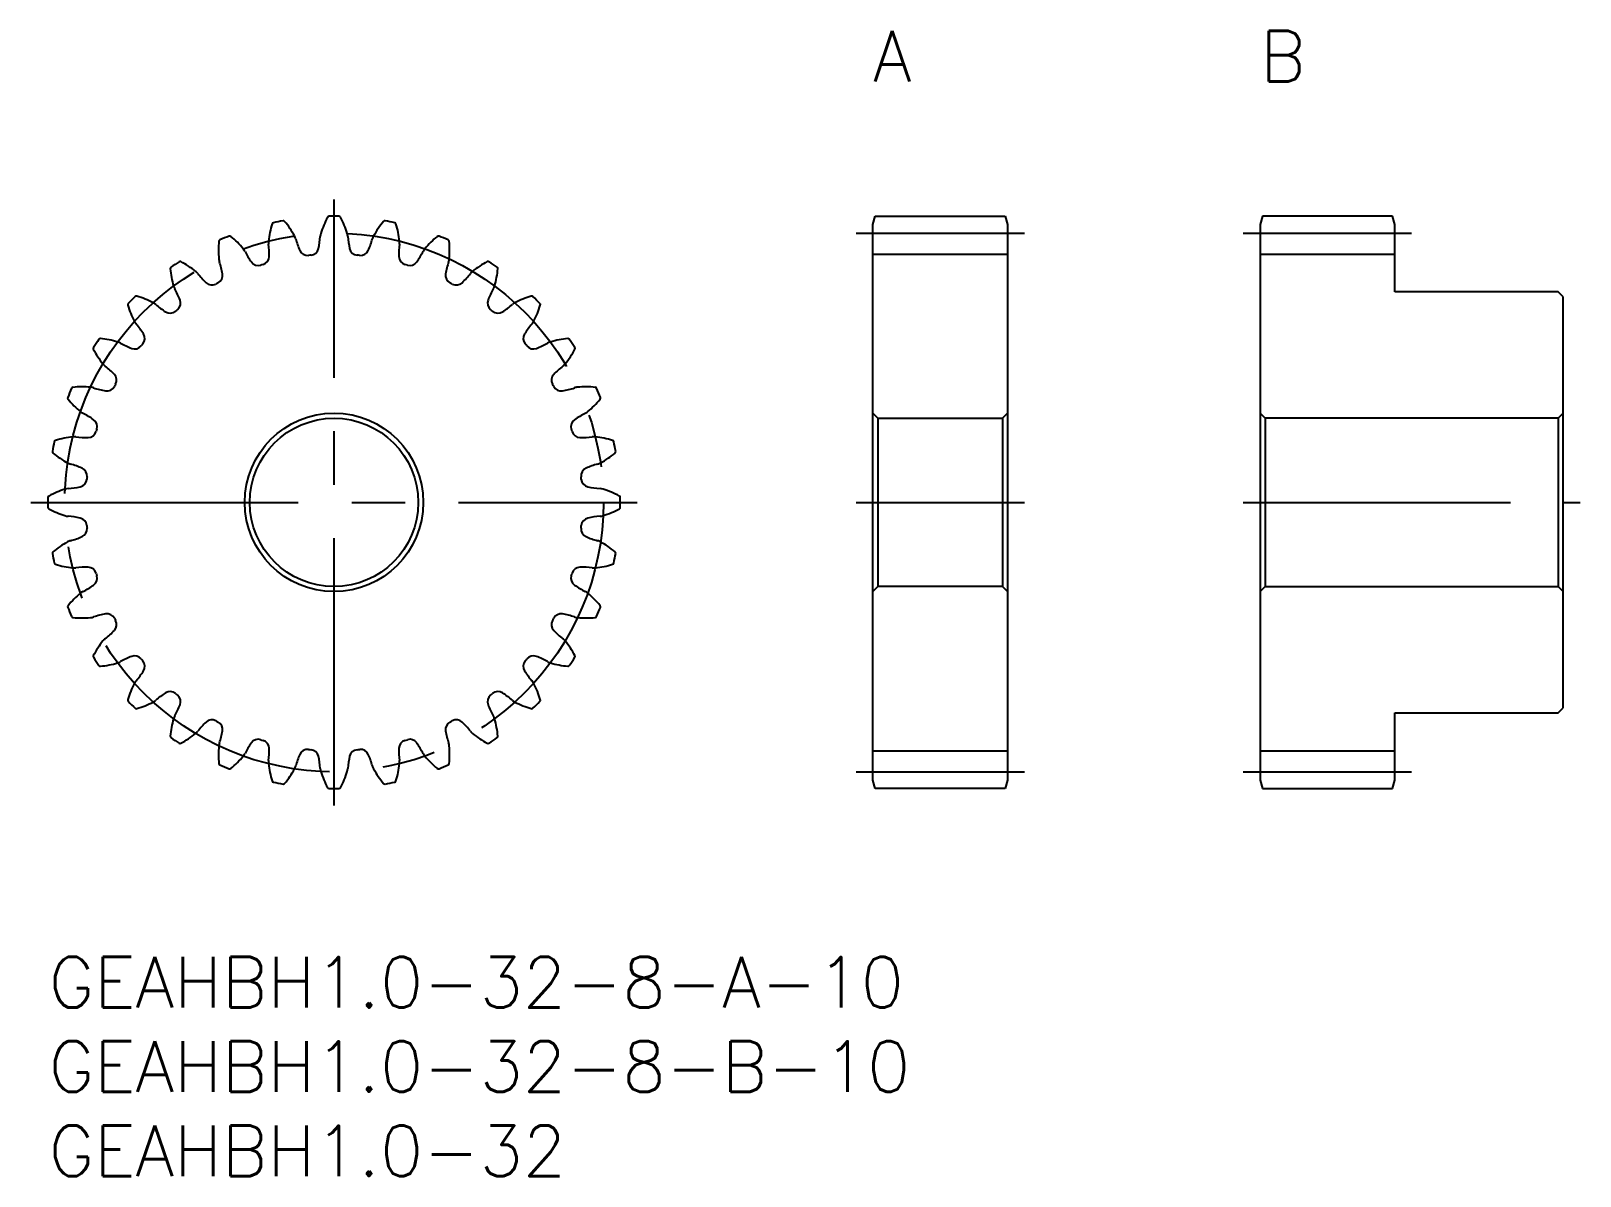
# Model space of a CAD drawing. Extents: x -1.1 to 90.9, y -13 to 55.
import ezdxf

# ---------------------------------------------------------------- set-up
doc = ezdxf.new("R2010")
doc.units = 0
doc.header["$LTSCALE"] = 0.5
doc.linetypes.add('CENTER', pattern=[50.8, 31.75, -6.35, 6.35, -6.35])
for name, color, linetype in [('MSM_CENTER', 1, 'CENTER'), ('MSM_CONTINUOUS', 7, 'CONTINUOUS'), ('MSM_PART_NUMBER', 7, 'CONTINUOUS')]:
    doc.layers.add(name, color=color, linetype=linetype)
doc.styles.get("Standard").update_dxf_attribs({"font": 'txt.shx', "height": 3, "bigfont": 'bigfont.shx'})

# ---------------------------------------------------------------- blocks, each defined once
blk = doc.blocks.new('*U4')
at = {"layer": 'MSM_PART_NUMBER'}
blk.add_text('GEAHBH1.0-32-8-A-10', height=3, dxfattribs=at).set_placement((0, -3))
blk = doc.blocks.new('*U5')
at = {"layer": 'MSM_PART_NUMBER'}
blk.add_text('GEAHBH1.0-32-8-B-10', height=3, dxfattribs=at).set_placement((0, -8))
blk = doc.blocks.new('*U8')
at = {"layer": 'MSM_PART_NUMBER'}
blk.add_text('GEAHBH1.0-32', height=3, dxfattribs=at).set_placement((0, -13.009))

msp = doc.modelspace()

# ---------------------------------------------------------------- linework, layer by layer
at = {"layer": 'MSM_CENTER'}
for p, q in [((16.945, 9), (16.945, 45)), ((47.945, 43), (57.945, 43)), ((70.945, 43), (80.945, 43)), ((-1.055, 27), (34.945, 27)), ((47.945, 27), (57.945, 27)), ((70.945, 27), (90.945, 27)), ((47.945, 11), (57.945, 11)), ((70.945, 11), (80.945, 11))]:
    msp.add_line(p, q, dxfattribs=at)
msp.add_circle((16.945, 27), 16, dxfattribs=at)
at = {"layer": 'MSM_CONTINUOUS'}
for p, q in [((48.945, 43.5), (49.079, 44)), ((48.945, 10.5), (48.945, 43.5)), ((49.079, 44), (56.811, 44)), ((56.811, 44), (56.945, 43.5)), ((56.945, 43.5), (56.945, 10.5)), ((72.079, 44), (71.945, 43.5)), ((71.945, 43.5), (71.945, 10.5)), ((79.811, 44), (72.079, 44)), ((79.945, 43.5), (79.811, 44)), ((79.945, 39.5), (79.945, 43.5)), ((48.945, 41.75), (56.945, 41.75)), ((71.945, 41.75), (79.945, 41.75)), ((89.645, 39.5), (79.945, 39.5)), ((89.945, 39.2), (89.645, 39.5)), ((89.945, 14.8), (89.945, 39.2)), ((48.945, 32.3), (49.245, 32)), ((56.645, 32), (56.945, 32.3)), ((72.245, 32), (71.945, 32.3)), ((89.945, 32.3), (89.645, 32)), ((49.245, 32), (49.245, 22)), ((49.245, 32), (56.645, 32)), ((56.645, 32), (56.645, 22)), ((72.245, 32), (72.245, 22)), ((89.645, 32), (72.245, 32)), ((89.645, 32), (89.645, 22)), ((49.245, 22), (48.945, 21.7)), ((56.645, 22), (49.245, 22)), ((56.945, 21.7), (56.645, 22)), ((71.945, 21.7), (72.245, 22)), ((72.245, 22), (89.645, 22)), ((89.645, 22), (89.945, 21.7)), ((89.645, 14.5), (89.945, 14.8)), ((79.945, 14.5), (89.645, 14.5)), ((79.945, 10.5), (79.945, 14.5)), ((48.945, 12.25), (56.945, 12.25)), ((71.945, 12.25), (79.945, 12.25)), ((49.079, 10), (48.945, 10.5)), ((56.945, 10.5), (56.811, 10)), ((71.945, 10.5), (72.079, 10)), ((79.811, 10), (79.945, 10.5)), ((56.811, 10), (49.079, 10)), ((72.079, 10), (79.811, 10))]:
    msp.add_line(p, q, dxfattribs=at)
for radius in [5.3, 5]:
    msp.add_circle((16.945, 27), radius, dxfattribs=at)
for centre, radius, start, end in [((18.362, 41.969), 5.333, 162.80447, 174.0625), ((13.363, 43.516), 0.1, 102.2381, 162.80447), ((16.945, 27), 17, 100.2619, 102.2381), ((13.934, 43.63), 0.1, 39.69553, 100.2619), ((9.908, 40.287), 5.333, 28.4375, 39.69553), ((21.255, 41.405), 5.333, 151.55447, 162.8125), ((16.654, 43.897), 0.1, 90.9881, 151.55447), ((16.945, 27), 17, 89.0119, 90.9881), ((17.237, 43.897), 0.1, 28.44554, 89.0119), ((12.635, 41.405), 5.333, 17.1875, 28.44553), ((23.983, 40.287), 5.333, 140.30447, 151.5625), ((19.956, 43.63), 0.1, 79.7381, 140.30447), ((16.945, 27), 17, 77.7619, 79.7381), ((20.527, 43.516), 0.1, 17.19553, 77.7619), ((15.528, 41.969), 5.333, 5.9375, 17.19553), ((15.415, 41.958), 5.333, 174.05447, 185.3125), ((10.209, 42.5), 0.1, 113.4881, 174.05447), ((16.945, 27), 17, 111.5119, 113.4881), ((10.748, 42.723), 0.1, 50.94553, 111.5119), ((7.451, 38.659), 5.333, 39.6875, 50.94553), ((13.875, 42.435), 0.822, 174.0625, 187.11709), ((8.174, 41.727), 4.923, 358.56448, 7.07468), ((13.875, 42.435), 0.822, 15.38291, 28.4375), ((19.413, 43.963), 4.923, 195.42532, 203.93552), ((11.215, 43.156), 4.923, 347.31448, 355.82468), ((16.945, 42.738), 0.822, 162.8125, 175.86709), ((16.945, 42.738), 0.822, 4.13291, 17.18751), ((22.675, 43.156), 4.923, 184.17532, 192.68552), ((14.477, 43.963), 4.923, 336.06448, 344.57468), ((20.015, 42.435), 0.822, 151.56249, 164.61709), ((25.716, 41.727), 4.923, 172.92532, 181.43552), ((20.015, 42.435), 0.822, 352.88291, 5.93751), ((26.44, 38.659), 5.333, 129.05447, 140.3125), ((23.142, 42.723), 0.1, 68.4881, 129.05447), ((16.945, 27), 17, 66.5119, 68.4881), ((23.681, 42.5), 0.1, 5.94554, 66.5119), ((18.476, 41.958), 5.333, 354.6875, 5.94553), ((10.922, 41.54), 0.822, 185.31249, 198.36709), ((10.922, 41.54), 0.822, 26.63291, 39.6875), ((16.056, 44.118), 4.923, 206.67532, 215.18552), ((12.595, 41.617), 0.5, 286.57224, 358.56448), ((15.37, 42.168), 0.5, 203.93552, 275.92776), ((16.945, 27), 14.75, 95.32224, 95.92776), ((15.531, 42.184), 0.5, 275.32224, 347.31448), ((18.36, 42.184), 0.5, 192.68553, 264.67776), ((16.945, 27), 14.75, 84.07224, 84.67776), ((18.52, 42.168), 0.5, 264.07224, 336.06448), ((21.295, 41.617), 0.5, 181.43552, 253.42776), ((17.834, 44.118), 4.923, 324.81448, 333.32468), ((22.968, 41.54), 0.822, 140.31249, 153.36709), ((22.968, 41.54), 0.822, 341.63291, 354.68751), ((7.315, 40.888), 0.1, 124.7381, 185.30447), ((12.526, 41.372), 5.333, 185.30447, 196.5625), ((16.945, 27), 17, 122.7619, 124.7381), ((7.8, 41.212), 0.1, 62.19553, 122.7619), ((5.359, 36.583), 5.333, 50.9375, 62.19553), ((8.202, 40.086), 0.822, 37.88291, 50.9375), ((12.734, 43.616), 4.923, 217.92532, 226.43552), ((9.827, 40.487), 0.5, 297.82224, 9.81448), ((5.469, 39.733), 4.923, 9.81448, 18.32468), ((12.441, 41.57), 0.5, 215.18553, 287.17777), ((16.945, 27), 14.75, 106.57224, 107.17776), ((16.945, 27), 14.75, 72.82224, 73.42776), ((21.449, 41.57), 0.5, 252.82224, 324.81449), ((24.063, 40.487), 0.5, 170.18552, 242.17776), ((28.421, 39.733), 4.923, 161.67532, 170.18552), ((21.157, 43.616), 4.923, 313.56448, 322.07468), ((25.689, 40.086), 0.822, 129.06249, 142.11709), ((28.532, 36.583), 5.333, 117.80447, 129.0625), ((26.091, 41.212), 0.1, 57.2381, 117.80447), ((16.945, 27), 17, 55.2619, 57.2381), ((21.364, 41.372), 5.333, 343.4375, 354.69553), ((26.575, 40.888), 0.1, 354.69553, 55.2619), ((8.202, 40.086), 0.822, 196.5625, 209.61709), ((3.206, 37.25), 4.923, 21.06448, 29.57468), ((9.685, 40.411), 0.5, 226.43552, 298.42776), ((16.945, 27), 14.75, 117.82224, 118.42776), ((16.945, 27), 14.75, 61.57224, 62.17776), ((24.205, 40.411), 0.5, 241.57224, 313.56449), ((30.685, 37.25), 4.923, 150.42532, 158.93552), ((25.689, 40.086), 0.822, 330.38291, 343.4375), ((4.791, 38.742), 0.1, 135.9881, 196.55447), ((9.807, 40.233), 5.333, 196.55447, 207.8125), ((16.945, 27), 17, 134.0119, 135.9881), ((5.203, 39.154), 0.1, 73.44553, 134.0119), ((3.712, 34.138), 5.333, 62.1875, 73.44553), ((5.817, 38.128), 0.822, 49.13291, 62.1875), ((9.573, 42.475), 4.923, 229.17532, 237.68552), ((7.333, 38.839), 0.5, 309.07224, 21.06448), ((26.557, 38.839), 0.5, 158.93552, 230.92776), ((24.317, 42.475), 4.923, 302.31448, 310.82468), ((28.073, 38.128), 0.822, 117.81249, 130.86709), ((30.178, 34.138), 5.333, 106.55447, 117.8125), ((28.687, 39.154), 0.1, 45.9881, 106.55447), ((16.945, 27), 17, 44.0119, 45.9881), ((24.083, 40.233), 5.333, 332.1875, 343.44553), ((29.1, 38.742), 0.1, 343.44553, 44.0119), ((5.817, 38.128), 0.822, 207.81249, 220.86709), ((7.208, 38.737), 0.5, 237.68551, 309.67775), ((16.945, 27), 14.75, 129.07224, 129.67776), ((16.945, 27), 14.75, 50.32224, 50.92776), ((26.682, 38.737), 0.5, 230.32224, 302.31449), ((28.073, 38.128), 0.822, 319.13291, 332.1875), ((1.47, 34.372), 4.923, 32.31448, 40.82468), ((5.208, 36.737), 0.5, 320.32224, 32.31448), ((28.682, 36.737), 0.5, 147.68553, 219.67776), ((32.42, 34.372), 4.923, 139.17532, 147.68552), ((2.733, 36.145), 0.1, 147.2381, 207.80447), ((7.363, 38.587), 5.333, 207.80447, 219.0625), ((16.945, 27), 17, 145.2619, 147.2381), ((3.057, 36.63), 0.1, 84.69553, 145.2619), ((2.573, 31.419), 5.333, 73.4375, 84.69553), ((3.86, 35.744), 0.822, 60.38291, 73.4375), ((6.695, 40.74), 4.923, 240.42532, 248.93552), ((5.106, 36.612), 0.5, 248.93552, 320.92775), ((16.945, 27), 14.75, 140.32224, 140.92776), ((16.945, 27), 14.75, 39.07224, 39.67776), ((28.784, 36.612), 0.5, 219.07224, 291.06448), ((27.195, 40.74), 4.923, 291.06448, 299.57468), ((30.031, 35.744), 0.822, 106.56249, 119.61709), ((31.317, 31.419), 5.333, 95.30447, 106.5625), ((26.528, 38.587), 5.333, 320.9375, 332.19553), ((30.833, 36.63), 0.1, 34.7381, 95.30447), ((16.945, 27), 17, 32.7619, 34.7381), ((31.157, 36.145), 0.1, 332.19553, 32.7619), ((3.86, 35.744), 0.822, 219.06249, 232.11709), ((0.329, 31.212), 4.923, 43.56448, 52.07468), ((33.561, 31.212), 4.923, 127.92532, 136.43552), ((30.031, 35.744), 0.822, 307.88291, 320.9375), ((3.534, 34.26), 0.5, 331.57224, 43.56448), ((30.356, 34.26), 0.5, 136.43553, 208.42776), ((1.222, 33.197), 0.1, 158.4881, 219.05447), ((16.945, 27), 17, 156.5119, 158.4881), ((5.286, 36.494), 5.333, 219.05447, 230.3125), ((1.445, 33.736), 0.1, 95.94553, 156.5119), ((1.987, 28.53), 5.333, 84.6875, 95.94553), ((2.405, 33.023), 0.822, 71.63291, 84.6875), ((4.212, 38.476), 4.923, 251.67532, 260.18552), ((3.458, 34.118), 0.5, 260.18553, 332.17776), ((16.945, 27), 14.75, 151.57224, 152.17776), ((16.945, 27), 14.75, 27.82224, 28.42776), ((30.432, 34.118), 0.5, 207.82224, 279.81448), ((29.678, 38.476), 4.923, 279.81448, 288.32468), ((31.485, 33.023), 0.822, 95.3125, 108.36709), ((31.903, 28.53), 5.333, 84.05447, 95.3125), ((28.604, 36.494), 5.333, 309.6875, 320.94553), ((32.445, 33.736), 0.1, 23.4881, 84.05447), ((16.945, 27), 17, 21.5119, 23.4881), ((32.668, 33.197), 0.1, 320.94553, 21.5119), ((2.405, 33.023), 0.822, 230.31249, 243.36709), ((-0.173, 27.889), 4.923, 54.81448, 63.32468), ((34.064, 27.889), 4.923, 116.67532, 125.18552), ((31.485, 33.023), 0.822, 296.63291, 309.6875), ((2.375, 31.504), 0.5, 342.82224, 54.81448), ((16.945, 27), 14.75, 162.82224, 163.42776), ((31.515, 31.504), 0.5, 125.18552, 197.17776), ((16.945, 27), 14.75, 16.57224, 17.17776), ((16.945, 27), 17, 167.7619, 169.7381), ((0.429, 30.582), 0.1, 107.19553, 167.7619), ((1.976, 25.583), 5.333, 95.9375, 107.19553), ((1.51, 30.07), 0.822, 82.88291, 95.9375), ((2.218, 35.771), 4.923, 262.92532, 271.43552), ((2.329, 31.35), 0.5, 271.43552, 343.42775), ((31.562, 31.35), 0.5, 196.57224, 268.56448), ((31.672, 35.771), 4.923, 268.56448, 277.07468), ((32.381, 30.07), 0.822, 84.0625, 97.11709), ((31.914, 25.583), 5.333, 72.80447, 84.0625), ((33.461, 30.582), 0.1, 12.2381, 72.80447), ((16.945, 27), 17, 10.2619, 12.2381), ((0.315, 30.011), 0.1, 169.7381, 230.30447), ((3.658, 34.037), 5.333, 230.30447, 241.5625), ((30.232, 34.037), 5.333, 298.4375, 309.69553), ((33.575, 30.011), 0.1, 309.69553, 10.2619), ((1.51, 30.07), 0.822, 241.56249, 254.61709), ((-0.018, 24.532), 4.923, 66.06448, 74.57468), ((1.777, 28.575), 0.5, 354.07224, 66.06448), ((16.945, 27), 14.75, 174.07224, 174.67776), ((32.114, 28.575), 0.5, 113.93552, 185.92776), ((16.945, 27), 14.75, 5.32224, 5.92776), ((33.908, 24.532), 4.923, 105.42532, 113.93552), ((32.381, 30.07), 0.822, 285.38291, 298.43751), ((2.54, 22.69), 5.333, 107.1875, 118.44553), ((1.207, 27), 0.822, 94.13291, 107.1875), ((0.79, 32.73), 4.923, 274.17532, 282.68552), ((1.761, 28.415), 0.5, 282.68553, 354.67775), ((32.129, 28.415), 0.5, 185.32224, 257.31448), ((33.101, 32.73), 4.923, 257.31448, 265.82468), ((32.683, 27), 0.822, 72.8125, 85.86709), ((31.35, 22.69), 5.333, 61.55447, 72.8125), ((16.945, 27), 17, 179.0119, 180.9881), ((0.048, 27.291), 0.1, 118.44553, 179.0119), ((0.048, 26.709), 0.1, 180.9881, 241.55447), ((33.843, 27.291), 0.1, 0.9881, 61.55447), ((33.843, 26.709), 0.1, 298.44553, 359.0119), ((16.945, 27), 17, 359.0119, 0.9881), ((2.54, 31.31), 5.333, 241.55447, 252.8125), ((1.207, 27), 0.822, 252.81249, 265.86709), ((0.79, 21.27), 4.923, 77.31448, 85.82468), ((1.761, 25.585), 0.5, 5.32224, 77.31448), ((32.129, 25.585), 0.5, 102.68552, 174.67776), ((33.101, 21.27), 4.923, 94.17532, 102.68552), ((32.683, 27), 0.822, 274.13291, 287.1875), ((31.35, 31.31), 5.333, 287.1875, 298.44553), ((-0.018, 29.468), 4.923, 285.42532, 293.93552), ((1.777, 25.425), 0.5, 293.93553, 5.92776), ((16.945, 27), 14.75, 185.32224, 185.92776), ((32.114, 25.425), 0.5, 174.07224, 246.06448), ((16.945, 27), 14.75, 354.07224, 354.67776), ((33.908, 29.468), 4.923, 246.06448, 254.57468), ((0.315, 23.989), 0.1, 129.69553, 190.2619), ((16.945, 27), 17, 190.2619, 192.2381), ((3.658, 19.963), 5.333, 118.4375, 129.69553), ((1.51, 23.93), 0.822, 105.38291, 118.4375), ((32.381, 23.93), 0.822, 61.5625, 74.61709), ((30.232, 19.963), 5.333, 50.30447, 61.5625), ((16.945, 27), 17, 347.7619, 349.7381), ((33.575, 23.989), 0.1, 349.7381, 50.30447), ((0.429, 23.418), 0.1, 192.2381, 252.80447), ((1.976, 28.417), 5.333, 252.80447, 264.0625), ((1.51, 23.93), 0.822, 264.06249, 277.11709), ((2.218, 18.229), 4.923, 88.56448, 97.07468), ((2.329, 22.65), 0.5, 16.57224, 88.56448), ((31.562, 22.65), 0.5, 91.43552, 163.42776), ((31.672, 18.229), 4.923, 82.92532, 91.43552), ((32.381, 23.93), 0.822, 262.88291, 275.9375), ((31.914, 28.417), 5.333, 275.9375, 287.19553), ((33.461, 23.418), 0.1, 287.19553, 347.7619), ((-0.173, 26.111), 4.923, 296.67532, 305.18552), ((2.375, 22.496), 0.5, 305.18552, 17.17777), ((16.945, 27), 14.75, 196.57224, 197.17776), ((31.515, 22.496), 0.5, 162.82224, 234.81448), ((16.945, 27), 14.75, 342.82224, 343.42776), ((34.064, 26.111), 4.923, 234.81448, 243.32468), ((5.286, 17.506), 5.333, 129.6875, 140.94553), ((2.405, 20.977), 0.822, 116.63291, 129.6875), ((31.485, 20.977), 0.822, 50.31249, 63.36709), ((28.604, 17.506), 5.333, 39.05447, 50.3125), ((1.222, 20.803), 0.1, 140.94553, 201.5119), ((16.945, 27), 17, 201.5119, 203.4881), ((4.212, 15.524), 4.923, 99.81448, 108.32468), ((3.458, 19.882), 0.5, 27.82224, 99.81448), ((30.432, 19.882), 0.5, 80.18553, 152.17776), ((29.678, 15.524), 4.923, 71.67532, 80.18552), ((16.945, 27), 17, 336.5119, 338.4881), ((32.668, 20.803), 0.1, 338.4881, 39.05447), ((1.445, 20.264), 0.1, 203.4881, 264.05447), ((1.987, 25.47), 5.333, 264.05447, 275.3125), ((2.405, 20.977), 0.822, 275.31249, 288.36709), ((0.329, 22.788), 4.923, 307.92532, 316.43552), ((3.534, 19.74), 0.5, 316.43552, 28.42777), ((16.945, 27), 14.75, 207.82224, 208.42776), ((30.356, 19.74), 0.5, 151.57224, 223.56448), ((16.945, 27), 14.75, 331.57224, 332.17776), ((33.561, 22.788), 4.923, 223.56448, 232.07468), ((31.485, 20.977), 0.822, 251.63291, 264.6875), ((31.903, 25.47), 5.333, 264.6875, 275.94553), ((32.445, 20.264), 0.1, 275.94553, 336.5119), ((7.363, 15.413), 5.333, 140.9375, 152.19553), ((3.86, 18.256), 0.822, 127.88291, 140.9375), ((30.031, 18.256), 0.822, 39.06249, 52.11709), ((26.528, 15.413), 5.333, 27.80447, 39.0625), ((2.733, 17.855), 0.1, 152.19553, 212.7619), ((16.945, 27), 17, 212.7619, 214.7381), ((3.86, 18.256), 0.822, 286.56249, 299.61709), ((6.695, 13.26), 4.923, 111.06448, 119.57468), ((5.106, 17.388), 0.5, 39.07224, 111.06448), ((16.945, 27), 14.75, 219.07224, 219.67776), ((5.208, 17.263), 0.5, 327.68553, 39.67776), ((28.682, 17.263), 0.5, 140.32224, 212.31448), ((16.945, 27), 14.75, 320.32224, 320.92776), ((28.784, 17.388), 0.5, 68.93553, 140.92776), ((27.195, 13.26), 4.923, 60.42532, 68.93552), ((30.031, 18.256), 0.822, 240.38291, 253.43751), ((16.945, 27), 17, 325.2619, 327.2381), ((31.157, 17.855), 0.1, 327.2381, 27.80447), ((3.057, 17.37), 0.1, 214.7381, 275.30447), ((2.573, 22.581), 5.333, 275.30447, 286.5625), ((1.47, 19.628), 4.923, 319.17532, 327.68552), ((32.42, 19.628), 4.923, 212.31448, 220.82468), ((31.317, 22.581), 5.333, 253.4375, 264.69553), ((30.833, 17.37), 0.1, 264.69553, 325.2619), ((9.807, 13.767), 5.333, 152.1875, 163.44553), ((5.817, 15.872), 0.822, 139.13291, 152.1875), ((9.573, 11.525), 4.923, 122.31448, 130.82468), ((7.208, 15.263), 0.5, 50.32224, 122.31448), ((16.945, 27), 14.75, 230.32224, 230.92776), ((16.945, 27), 14.75, 309.07224, 309.67776), ((26.682, 15.263), 0.5, 57.68553, 129.67776), ((24.317, 11.525), 4.923, 49.17532, 57.68552), ((28.073, 15.872), 0.822, 27.81249, 40.86709), ((24.083, 13.767), 5.333, 16.55447, 27.8125), ((4.791, 15.258), 0.1, 163.44553, 224.0119), ((16.945, 27), 17, 224.0119, 225.9881), ((5.203, 14.846), 0.1, 225.9881, 286.55447), ((3.712, 19.862), 5.333, 286.55447, 297.8125), ((5.817, 15.872), 0.822, 297.81249, 310.86709), ((3.206, 16.75), 4.923, 330.42532, 338.93552), ((7.333, 15.161), 0.5, 338.93553, 50.92776), ((26.557, 15.161), 0.5, 129.07224, 201.06448), ((30.685, 16.75), 4.923, 201.06448, 209.57468), ((28.073, 15.872), 0.822, 229.13291, 242.1875), ((30.178, 19.862), 5.333, 242.1875, 253.44553), ((28.687, 14.846), 0.1, 253.44553, 314.0119), ((16.945, 27), 17, 314.0119, 315.9881), ((29.1, 15.258), 0.1, 315.9881, 16.55447), ((12.526, 12.628), 5.333, 163.4375, 174.69553), ((8.202, 13.914), 0.822, 150.38291, 163.4375), ((12.734, 10.384), 4.923, 133.56448, 142.07468), ((9.685, 13.589), 0.5, 61.57224, 133.56448), ((16.945, 27), 14.75, 241.57224, 242.17776), ((9.827, 13.513), 0.5, 350.18552, 62.17776), ((24.063, 13.513), 0.5, 117.82224, 189.81448), ((16.945, 27), 14.75, 297.82224, 298.42776), ((24.205, 13.589), 0.5, 46.43553, 118.42776), ((21.157, 10.384), 4.923, 37.92532, 46.43552), ((25.689, 13.914), 0.822, 16.56249, 29.61709), ((21.364, 12.628), 5.333, 5.30447, 16.5625), ((7.315, 13.112), 0.1, 174.69553, 235.2619), ((16.945, 27), 17, 235.2619, 237.2381), ((5.359, 17.417), 5.333, 297.80447, 309.0625), ((8.202, 13.914), 0.822, 309.06249, 322.11709), ((5.469, 14.267), 4.923, 341.67532, 350.18552), ((12.441, 12.43), 0.5, 72.82224, 144.81448), ((16.945, 27), 14.75, 252.82224, 253.42776), ((16.945, 27), 14.75, 286.57224, 287.17776), ((21.449, 12.43), 0.5, 35.18553, 107.17776), ((28.421, 14.267), 4.923, 189.81448, 198.32468), ((25.689, 13.914), 0.822, 217.88291, 230.9375), ((28.532, 17.417), 5.333, 230.9375, 242.19553), ((16.945, 27), 17, 302.7619, 304.7381), ((26.575, 13.112), 0.1, 304.7381, 5.30447), ((7.8, 12.788), 0.1, 237.2381, 297.80447), ((15.415, 12.042), 5.333, 174.6875, 185.94553), ((10.922, 12.46), 0.822, 161.63291, 174.6875), ((10.922, 12.46), 0.822, 320.31249, 333.36709), ((16.056, 9.882), 4.923, 144.81448, 153.32468), ((12.595, 12.383), 0.5, 1.43552, 73.42776), ((8.174, 12.273), 4.923, 352.92532, 1.43552), ((19.413, 10.037), 4.923, 156.06448, 164.57468), ((15.37, 11.832), 0.5, 84.07224, 156.06448), ((16.945, 27), 14.75, 264.07224, 264.67776), ((15.531, 11.816), 0.5, 12.68553, 84.67776), ((18.36, 11.816), 0.5, 95.32224, 167.31448), ((16.945, 27), 14.75, 275.32224, 275.92776), ((18.52, 11.832), 0.5, 23.93552, 95.92776), ((14.477, 10.037), 4.923, 15.42532, 23.93552), ((25.716, 12.273), 4.923, 178.56448, 187.07468), ((21.295, 12.383), 0.5, 106.57224, 178.56448), ((17.834, 9.882), 4.923, 26.67532, 35.18552), ((22.968, 12.46), 0.822, 206.63291, 219.6875), ((22.968, 12.46), 0.822, 5.31249, 18.36709), ((18.476, 12.042), 5.333, 354.05447, 5.3125), ((26.091, 12.788), 0.1, 242.19553, 302.7619), ((10.209, 11.5), 0.1, 185.94553, 246.5119), ((16.945, 27), 17, 246.5119, 248.4881), ((10.748, 11.277), 0.1, 248.4881, 309.05447), ((7.451, 15.341), 5.333, 309.05447, 320.3125), ((13.875, 11.565), 0.822, 172.88291, 185.9375), ((18.362, 12.031), 5.333, 185.9375, 197.19553), ((9.908, 13.713), 5.333, 320.30447, 331.5625), ((13.875, 11.565), 0.822, 331.56249, 344.61709), ((11.215, 10.844), 4.923, 4.17532, 12.68552), ((16.945, 11.262), 0.822, 184.13291, 197.1875), ((16.945, 11.262), 0.822, 342.81249, 355.86709), ((22.675, 10.844), 4.923, 167.31448, 175.82468), ((20.015, 11.565), 0.822, 195.38291, 208.4375), ((23.983, 13.713), 5.333, 208.4375, 219.69553), ((15.528, 12.031), 5.333, 342.80447, 354.0625), ((20.015, 11.565), 0.822, 354.06249, 7.11709), ((26.44, 15.341), 5.333, 219.6875, 230.94553), ((23.142, 11.277), 0.1, 230.94553, 291.5119), ((16.945, 27), 17, 291.5119, 293.4881), ((23.681, 11.5), 0.1, 293.4881, 354.05447), ((13.363, 10.484), 0.1, 197.19553, 257.7619), ((16.945, 27), 17, 257.7619, 259.7381), ((13.934, 10.37), 0.1, 259.7381, 320.30447), ((21.255, 12.595), 5.333, 197.1875, 208.44553), ((12.635, 12.595), 5.333, 331.55447, 342.8125), ((19.956, 10.37), 0.1, 219.69553, 280.2619), ((16.945, 27), 17, 280.2619, 282.2381), ((20.527, 10.484), 0.1, 282.2381, 342.80447), ((16.654, 10.103), 0.1, 208.44553, 269.0119), ((16.945, 27), 17, 269.0119, 270.9881), ((17.237, 10.103), 0.1, 270.9881, 331.55447)]:
    msp.add_arc(centre, radius, start, end, dxfattribs=at)

# ---------------------------------------------------------------- block references
for name in ['*U4', '*U5', '*U8']:
    msp.add_blockref(name, (0, 0), dxfattribs=at)

# ---------------------------------------------------------------- texts
at = {"layer": 'MSM_PART_NUMBER', "linetype": 'CONTINUOUS'}
for s, p in [('A', (48.945, 52)), ('B', (71.945, 52))]:
    msp.add_text(s, height=3, dxfattribs=at).set_placement(p)

doc.saveas('drawing.dxf')
